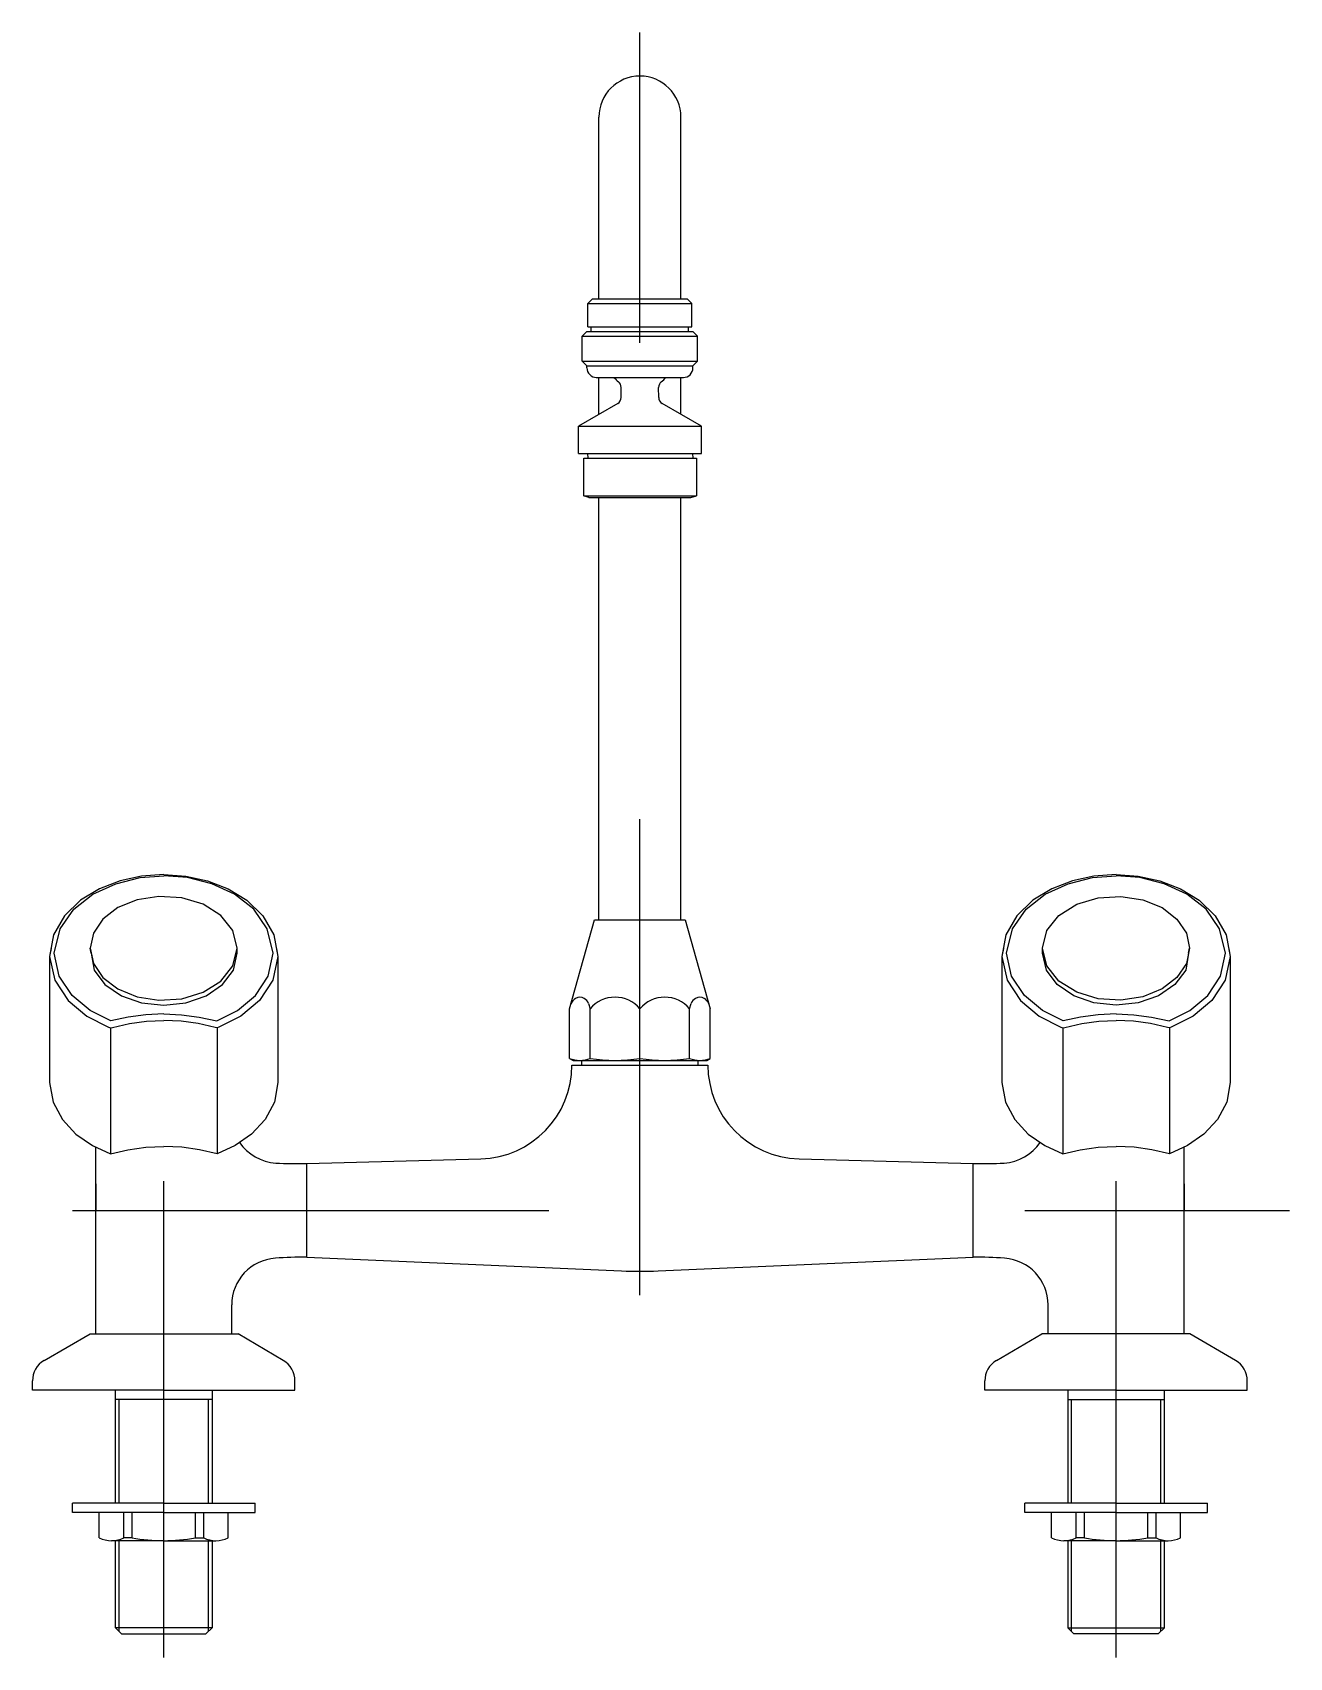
# Model space of a CAD drawing. Extents: x -67.018 to -66.754, y -21.728 to -21.387.
import ezdxf

# ---------------------------------------------------------------- set-up
doc = ezdxf.new("R2010")
doc.units = 0
doc.header["$LTSCALE"] = 0.2
doc.header["$MEASUREMENT"] = 0
doc.linetypes.add('AXES', pattern=[0.54, 0.3, -0.08, 0.08, -0.08])
doc.linetypes.add('CONTINU', pattern=[0])
doc.layers.get('0').update_dxf_attribs({"linetype": 'CONTINUOUS'})
doc.layers.add('DECA_EIXOS', color=5, linetype='AXES')

msp = doc.modelspace()

# ---------------------------------------------------------------- linework, layer by layer
at = {"linetype": 'CONTINU'}
for points in [[(-66.88134, -21.40448, 1), (-66.89856, -21.40448)], [(-66.90107, -21.45717, 0.415833), (-66.8991, -21.45915)], [(-66.8808, -21.45915, 0.415111), (-66.87883, -21.45718)], [(-66.8954, -21.45915, 0.046952), (-66.89444, -21.46008)], [(-66.89389, -21.46124, 0.230081), (-66.89444, -21.46008)], [(-66.88546, -21.46008, 0.229176), (-66.88601, -21.46124)], [(-66.88546, -21.46008, 0.046846), (-66.8845, -21.45915)], [(-66.89461, -21.46462, 0.267952), (-66.89387, -21.46334)], [(-66.886, -21.46334, 0.267941), (-66.88526, -21.46462)], [(-66.90345, -21.58954, 0.185622), (-66.90442, -21.59068)], [(-66.90166, -21.58954, 0.283666), (-66.90345, -21.58954)], [(-66.90071, -21.59061, 0.1769), (-66.90166, -21.58954)], [(-66.88995, -21.59173, 0.468794), (-66.90039, -21.59173)], [(-66.87951, -21.59173, 0.468795), (-66.88995, -21.59173)], [(-66.87824, -21.58954, 0.177018), (-66.87919, -21.59061)], [(-66.87645, -21.58954, 0.285004), (-66.87824, -21.58954)], [(-66.87548, -21.59068, 0.186176), (-66.87645, -21.58954)], [(-66.92337, -21.62322, 0.406441), (-66.90422, -21.60353)], [(-66.90471, -21.60213, 0.197191), (-66.90039, -21.60213)], [(-66.90039, -21.60213, 0.081682), (-66.88995, -21.60213)], [(-66.88995, -21.60213, 0.081683), (-66.87951, -21.60213)], [(-66.87951, -21.60213, 0.197179), (-66.87519, -21.60213)], [(-66.87568, -21.60354, 0.406298), (-66.85653, -21.62322)], [(-66.97401, -21.61976, 0.234074), (-66.96642, -21.6241)], [(-66.81347, -21.6241, 0.233984), (-66.80589, -21.61976)], [(-66.96642, -21.6241, 0.021164), (-66.95993, -21.62421)], [(-66.81997, -21.62421, 0.021164), (-66.81347, -21.6241)], [(-66.96651, -21.64409, 0.394247), (-66.97568, -21.65391)], [(-66.95993, -21.64389, 0.019586), (-66.96651, -21.64409)], [(-66.81339, -21.64409, 0.019585), (-66.81997, -21.64389)], [(-66.80422, -21.65391, 0.394238), (-66.81339, -21.64409)], [(-66.89379, -21.64676, 0.021681), (-66.88611, -21.64676)], [(-67.01505, -21.66558, 0.267943), (-67.01751, -21.66984)], [(-66.96239, -21.66984, 0.268008), (-66.96485, -21.66558)], [(-66.81505, -21.66558, 0.26797), (-66.81751, -21.66984)], [(-66.76239, -21.66984, 0.267966), (-66.76485, -21.66558)], [(-67.00348, -21.70281, 0.229745), (-66.99834, -21.70281)], [(-66.9966, -21.70281, 0.088888), (-66.98331, -21.70281)], [(-66.98156, -21.70281, 0.229731), (-66.97642, -21.70281)], [(-66.80348, -21.70281, 0.229728), (-66.79834, -21.70281)], [(-66.79659, -21.70281, 0.08888), (-66.7833, -21.70281)], [(-66.78156, -21.70281, 0.22973), (-66.77641, -21.70281)]]:
    msp.add_lwpolyline(points, format="xyb", dxfattribs=at)
for points in [[(-66.89856, -21.44262), (-66.89856, -21.40448)], [(-66.88134, -21.44262), (-66.88134, -21.40448)], [(-66.90087, -21.4436), (-66.89989, -21.44262)], [(-66.90087, -21.44852), (-66.90087, -21.4436)], [(-66.90087, -21.4436), (-66.87902, -21.4436)], [(-66.89989, -21.44262), (-66.88001, -21.44262)], [(-66.88001, -21.44262), (-66.87902, -21.4436)], [(-66.87902, -21.44852), (-66.87902, -21.4436)], [(-66.90206, -21.45049), (-66.90107, -21.44951)], [(-66.90206, -21.45571), (-66.90206, -21.45049)], [(-66.90206, -21.45049), (-66.87784, -21.45049)], [(-66.90107, -21.44951), (-66.87883, -21.44951)], [(-66.90087, -21.44852), (-66.87902, -21.44852)], [(-66.90019, -21.44951), (-66.90019, -21.44852)], [(-66.87971, -21.44951), (-66.87971, -21.44852)], [(-66.87883, -21.44951), (-66.87784, -21.45049)], [(-66.87784, -21.45571), (-66.87784, -21.45049)], [(-66.90206, -21.45571), (-66.90107, -21.45669)], [(-66.90206, -21.45571), (-66.87784, -21.45571)], [(-66.90107, -21.45717), (-66.90107, -21.45669)], [(-66.90107, -21.45669), (-66.87883, -21.45669)], [(-66.87883, -21.45669), (-66.87784, -21.45571)], [(-66.87883, -21.45718), (-66.87883, -21.45669)], [(-66.8991, -21.45915), (-66.8808, -21.45915)], [(-66.89856, -21.4669), (-66.89856, -21.45915)], [(-66.89387, -21.46334), (-66.89389, -21.46124)], [(-66.886, -21.46334), (-66.88601, -21.46124)], [(-66.88134, -21.46689), (-66.88134, -21.45915)], [(-66.89461, -21.46462), (-66.90287, -21.46939)], [(-66.877, -21.46939), (-66.88526, -21.46462)], [(-66.90287, -21.4751), (-66.90287, -21.46939)], [(-66.90287, -21.46939), (-66.877, -21.46939)], [(-66.877, -21.4751), (-66.877, -21.46939)], [(-66.90287, -21.4751), (-66.877, -21.4751)], [(-66.90092, -21.4751), (-66.90091, -21.4761)], [(-66.87887, -21.4751), (-66.87886, -21.4761)], [(-66.90175, -21.48398), (-66.90175, -21.4761)], [(-66.90175, -21.4761), (-66.87803, -21.4761)], [(-66.87803, -21.4761), (-66.87803, -21.48398)], [(-66.90065, -21.48437), (-66.90175, -21.48398)], [(-66.90175, -21.48398), (-66.87803, -21.48398)], [(-66.90065, -21.48437), (-66.87925, -21.48437)], [(-66.89856, -21.57303), (-66.89856, -21.48435)], [(-66.88134, -21.57303), (-66.88134, -21.48437)], [(-66.87925, -21.48437), (-66.87803, -21.48398)], [(-66.98995, -21.56352), (-66.99459, -21.56384), (-66.99913, -21.56483), (-67.00347, -21.56651), (-67.00743, -21.56894), (-67.01076, -21.57218), (-67.01307, -21.5762), (-67.01392, -21.58075)], [(-67.01293, -21.58006), (-67.0117, -21.57492), (-67.00885, -21.57079), (-67.00481, -21.56764), (-67.00002, -21.56545), (-66.99492, -21.56418), (-66.98995, -21.56381)], [(-66.98995, -21.56352), (-66.98531, -21.56384), (-66.98076, -21.56483), (-66.97643, -21.56651), (-66.97247, -21.56894), (-66.96914, -21.57218), (-66.96683, -21.5762), (-66.96598, -21.58075)], [(-66.96697, -21.58006), (-66.9682, -21.57492), (-66.97105, -21.57079), (-66.97509, -21.56764), (-66.97988, -21.56545), (-66.98498, -21.56418), (-66.98995, -21.56381)], [(-66.78995, -21.56352), (-66.79459, -21.56384), (-66.79913, -21.56483), (-66.80347, -21.56651), (-66.80743, -21.56894), (-66.81076, -21.57218), (-66.81307, -21.5762), (-66.81392, -21.58075)], [(-66.81293, -21.58006), (-66.8117, -21.57492), (-66.80885, -21.57079), (-66.80481, -21.56764), (-66.80002, -21.56545), (-66.79492, -21.56418), (-66.78995, -21.56381)], [(-66.78995, -21.56352), (-66.78531, -21.56384), (-66.78076, -21.56483), (-66.77643, -21.56651), (-66.77247, -21.56894), (-66.76914, -21.57218), (-66.76683, -21.5762), (-66.76598, -21.58075)], [(-66.76697, -21.58006), (-66.7682, -21.57492), (-66.77105, -21.57079), (-66.77509, -21.56764), (-66.77988, -21.56545), (-66.78498, -21.56418), (-66.78995, -21.56381)], [(-66.90471, -21.59173), (-66.89945, -21.57303)], [(-66.89945, -21.57303), (-66.88045, -21.57303)], [(-66.88045, -21.57303), (-66.87519, -21.59173)], [(-67.0136, -21.57903), (-67.01392, -21.58075)], [(-67.01392, -21.58075), (-67.01285, -21.58574), (-67.01005, -21.58998), (-67.0061, -21.59327), (-67.00155, -21.59558)], [(-67.01392, -21.58075), (-67.01392, -21.6072)], [(-67.00107, -21.59428), (-67.00542, -21.59209), (-67.00921, -21.58891), (-67.01191, -21.58486), (-67.01293, -21.58006)], [(-67.00519, -21.58001), (-67.0054, -21.57901)], [(-67.00519, -21.58001), (-67.00458, -21.58358), (-67.00229, -21.58663), (-66.99884, -21.58899), (-66.9946, -21.59048), (-66.98995, -21.59098), (-66.9853, -21.59048), (-66.98106, -21.58899), (-66.97761, -21.58663), (-66.97532, -21.58358), (-66.9745, -21.58006)], [(-66.97883, -21.59428), (-66.97448, -21.59209), (-66.97068, -21.58891), (-66.96799, -21.58486), (-66.96697, -21.58006)], [(-66.96598, -21.58075), (-66.96704, -21.58574), (-66.96985, -21.58998), (-66.97379, -21.59327), (-66.97835, -21.59558)], [(-66.9745, -21.58006), (-66.9745, -21.57901)], [(-66.9663, -21.57903), (-66.96598, -21.58075)], [(-66.96598, -21.58075), (-66.96598, -21.6072)], [(-66.8136, -21.57903), (-66.81392, -21.58075)], [(-66.81392, -21.58075), (-66.81285, -21.58574), (-66.81005, -21.58998), (-66.8061, -21.59327), (-66.80155, -21.59558)], [(-66.81392, -21.58075), (-66.81392, -21.6072)], [(-66.80107, -21.59428), (-66.80542, -21.59209), (-66.80921, -21.58891), (-66.81191, -21.58486), (-66.81293, -21.58006)], [(-66.8054, -21.58006), (-66.8054, -21.57901)], [(-66.77471, -21.58001), (-66.77532, -21.58358), (-66.77761, -21.58663), (-66.78106, -21.58899), (-66.7853, -21.59048), (-66.78995, -21.59098), (-66.7946, -21.59048), (-66.79884, -21.58899), (-66.80229, -21.58663), (-66.80458, -21.58358), (-66.8054, -21.58006)], [(-66.77883, -21.59428), (-66.77448, -21.59209), (-66.77068, -21.58891), (-66.76799, -21.58486), (-66.76697, -21.58006)], [(-66.76598, -21.58075), (-66.76704, -21.58574), (-66.76985, -21.58998), (-66.77379, -21.59327), (-66.77835, -21.59558)], [(-66.77471, -21.58001), (-66.7745, -21.57901)], [(-66.7663, -21.57903), (-66.76598, -21.58075)], [(-66.76598, -21.58075), (-66.76598, -21.6072)], [(-66.90071, -21.59061), (-66.90039, -21.59173)], [(-66.87951, -21.59173), (-66.87919, -21.59061)], [(-66.98995, -21.59279), (-66.9937, -21.59296), (-66.99741, -21.59345), (-67.00107, -21.59428)], [(-67.00071, -21.59562), (-66.99717, -21.59482), (-66.99358, -21.59434), (-66.98995, -21.59418)], [(-66.98995, -21.59279), (-66.9862, -21.59296), (-66.98248, -21.59345), (-66.97883, -21.59428)], [(-66.97918, -21.59562), (-66.98272, -21.59482), (-66.98632, -21.59434), (-66.98995, -21.59418)], [(-66.90471, -21.60213), (-66.90471, -21.59173)], [(-66.90039, -21.60213), (-66.90039, -21.59173)], [(-66.87951, -21.60213), (-66.87951, -21.59173)], [(-66.87519, -21.60213), (-66.87519, -21.59173)], [(-66.78995, -21.59279), (-66.7937, -21.59296), (-66.79741, -21.59345), (-66.80107, -21.59428)], [(-66.80071, -21.59562), (-66.79717, -21.59482), (-66.79358, -21.59434), (-66.78995, -21.59418)], [(-66.78995, -21.59279), (-66.7862, -21.59296), (-66.78248, -21.59345), (-66.77883, -21.59428)], [(-66.77918, -21.59562), (-66.78272, -21.59482), (-66.78632, -21.59434), (-66.78995, -21.59418)], [(-67.00155, -21.59558), (-67.00113, -21.59574)], [(-67.00113, -21.59574), (-67.00071, -21.59562)], [(-67.00113, -21.59574), (-67.00113, -21.62219)], [(-66.97876, -21.59574), (-66.97918, -21.59562)], [(-66.97835, -21.59558), (-66.97876, -21.59574)], [(-66.97876, -21.59574), (-66.97876, -21.62219)], [(-66.80155, -21.59558), (-66.80113, -21.59574)], [(-66.80113, -21.59574), (-66.80071, -21.59562)], [(-66.80113, -21.59574), (-66.80113, -21.62219)], [(-66.77876, -21.59574), (-66.77918, -21.59562)], [(-66.77835, -21.59558), (-66.77876, -21.59574)], [(-66.77876, -21.59574), (-66.77876, -21.62219)], [(-66.90471, -21.60213), (-66.90397, -21.60256)], [(-66.90422, -21.60353), (-66.87568, -21.60354)], [(-66.90397, -21.60256), (-66.87592, -21.60256)], [(-66.90215, -21.60354), (-66.90215, -21.60254)], [(-66.87774, -21.60354), (-66.87774, -21.60254)], [(-66.87592, -21.60256), (-66.87519, -21.60213)], [(-67.01392, -21.6072), (-67.01319, -21.61133), (-67.01124, -21.61498), (-67.00838, -21.61804), (-67.00492, -21.62043), (-67.00113, -21.62219)], [(-66.96598, -21.6072), (-66.9667, -21.61133), (-66.96866, -21.61498), (-66.97152, -21.61804), (-66.97498, -21.62043), (-66.97876, -21.62219)], [(-66.81392, -21.6072), (-66.81319, -21.61133), (-66.81124, -21.61498), (-66.80838, -21.61804), (-66.80492, -21.62043), (-66.80113, -21.62219)], [(-66.76598, -21.6072), (-66.7667, -21.61133), (-66.76866, -21.61498), (-66.77152, -21.61804), (-66.77498, -21.62043), (-66.77876, -21.62219)], [(-67.00422, -21.66), (-67.00422, -21.62076)], [(-67.00113, -21.62219), (-66.99746, -21.62132), (-66.99372, -21.6208), (-66.98995, -21.62063)], [(-66.97876, -21.62219), (-66.98243, -21.62132), (-66.98618, -21.6208), (-66.98995, -21.62063)], [(-66.80113, -21.62219), (-66.79746, -21.62132), (-66.79372, -21.6208), (-66.78995, -21.62063)], [(-66.77876, -21.62219), (-66.78243, -21.62132), (-66.78618, -21.6208), (-66.78995, -21.62063)], [(-66.77568, -21.66), (-66.77568, -21.62076)], [(-66.95993, -21.62421), (-66.92337, -21.62322)], [(-66.95993, -21.64389), (-66.95993, -21.62421)], [(-66.85653, -21.62322), (-66.81997, -21.62421)], [(-66.81997, -21.64389), (-66.81997, -21.62421)], [(-67.00422, -21.62845), (-67.00422, -21.63405)], [(-66.77568, -21.62845), (-66.77568, -21.63405)], [(-66.95993, -21.64389), (-66.89379, -21.64676)], [(-66.88611, -21.64676), (-66.81997, -21.64389)], [(-66.97568, -21.66), (-66.97568, -21.65391)], [(-66.80422, -21.66), (-66.80422, -21.65391)], [(-67.01505, -21.66558), (-67.00543, -21.66)], [(-67.00543, -21.66), (-66.97433, -21.66)], [(-66.96485, -21.66558), (-66.97433, -21.66)], [(-66.81505, -21.66558), (-66.80557, -21.66)], [(-66.77447, -21.66), (-66.80557, -21.66)], [(-66.76485, -21.66558), (-66.77447, -21.66)], [(-67.01751, -21.67181), (-67.01751, -21.66984)], [(-66.98995, -21.67181), (-67.01751, -21.67181)], [(-67.00011, -21.69553), (-67.00011, -21.67181)], [(-66.98995, -21.67181), (-66.96239, -21.67181)], [(-66.97979, -21.67181), (-66.97979, -21.69553)], [(-66.96239, -21.67181), (-66.96239, -21.66984)], [(-66.81751, -21.67181), (-66.81751, -21.66984)], [(-66.78995, -21.67181), (-66.81751, -21.67181)], [(-66.80011, -21.67181), (-66.80011, -21.69553)], [(-66.78995, -21.67181), (-66.76239, -21.67181)], [(-66.77979, -21.69553), (-66.77979, -21.67181)], [(-66.76239, -21.67181), (-66.76239, -21.66984)], [(-66.98995, -21.67378), (-67.00011, -21.67378)], [(-66.99933, -21.69553), (-66.99933, -21.67378)], [(-66.97979, -21.67378), (-66.98995, -21.67378)], [(-66.98058, -21.69553), (-66.98058, -21.67378)], [(-66.80011, -21.67378), (-66.78995, -21.67378)], [(-66.79932, -21.69553), (-66.79932, -21.67378)], [(-66.78995, -21.67378), (-66.77979, -21.67378)], [(-66.78057, -21.69553), (-66.78057, -21.67378)], [(-67.00914, -21.6975), (-67.00914, -21.69553)], [(-66.98995, -21.69553), (-67.00914, -21.69553)], [(-66.98995, -21.69553), (-66.97076, -21.69553)], [(-66.97076, -21.6975), (-66.97076, -21.69553)], [(-66.78995, -21.69553), (-66.80914, -21.69553)], [(-66.80914, -21.6975), (-66.80914, -21.69553)], [(-66.78995, -21.69553), (-66.77075, -21.69553)], [(-66.77075, -21.6975), (-66.77075, -21.69553)], [(-66.98995, -21.6975), (-67.00914, -21.6975)], [(-67.00348, -21.70281), (-67.00348, -21.6975)], [(-66.99834, -21.70281), (-66.99834, -21.6975)], [(-66.9966, -21.70281), (-66.9966, -21.6975)], [(-66.98995, -21.6975), (-66.97076, -21.6975)], [(-66.98331, -21.70281), (-66.98331, -21.6975)], [(-66.98156, -21.70281), (-66.98156, -21.6975)], [(-66.97642, -21.70281), (-66.97642, -21.6975)], [(-66.78995, -21.6975), (-66.80914, -21.6975)], [(-66.80348, -21.70281), (-66.80348, -21.6975)], [(-66.79834, -21.70281), (-66.79834, -21.6975)], [(-66.79659, -21.70281), (-66.79659, -21.6975)], [(-66.78995, -21.6975), (-66.77075, -21.6975)], [(-66.7833, -21.70281), (-66.7833, -21.6975)], [(-66.78156, -21.70281), (-66.78156, -21.6975)], [(-66.77641, -21.70281), (-66.77641, -21.6975)], [(-66.98995, -21.7034), (-67.00091, -21.7034)], [(-67.00011, -21.72169), (-67.00011, -21.70335)], [(-66.99933, -21.72247), (-66.99933, -21.70318)], [(-66.9966, -21.70281), (-66.99834, -21.70281)], [(-66.98995, -21.7034), (-66.97899, -21.7034)], [(-66.98331, -21.70281), (-66.98156, -21.70281)], [(-66.98058, -21.72247), (-66.98058, -21.70318)], [(-66.97979, -21.70335), (-66.97979, -21.72169)], [(-66.78995, -21.7034), (-66.80091, -21.7034)], [(-66.80011, -21.70335), (-66.80011, -21.72169)], [(-66.79932, -21.72247), (-66.79932, -21.70318)], [(-66.79659, -21.70281), (-66.79834, -21.70281)], [(-66.78995, -21.7034), (-66.77898, -21.7034)], [(-66.7833, -21.70281), (-66.78156, -21.70281)], [(-66.78057, -21.72247), (-66.78057, -21.70318)], [(-66.77978, -21.72169), (-66.77978, -21.70335)], [(-66.99881, -21.72299), (-67.00011, -21.72169)], [(-66.97979, -21.72169), (-67.00011, -21.72169)], [(-66.99881, -21.72299), (-66.98995, -21.72299)], [(-66.98995, -21.72299), (-66.98109, -21.72299)], [(-66.98109, -21.72299), (-66.97979, -21.72169)], [(-66.79881, -21.72299), (-66.80011, -21.72169)], [(-66.80011, -21.72169), (-66.77978, -21.72169)], [(-66.78995, -21.72299), (-66.79881, -21.72299)], [(-66.78109, -21.72299), (-66.78995, -21.72299)], [(-66.78109, -21.72299), (-66.77978, -21.72169)]]:
    msp.add_lwpolyline(points, dxfattribs=at)
for points in [[(-66.9745, -21.57901), (-66.97542, -21.57529), (-66.97796, -21.57212), (-66.9817, -21.56978), (-66.98618, -21.56842), (-66.99095, -21.56811), (-66.99556, -21.56883), (-66.9996, -21.57048), (-67.00274, -21.57288), (-67.00472, -21.57581), (-67.0054, -21.57901), (-67.00472, -21.58222), (-67.00274, -21.58515), (-66.9996, -21.58755), (-66.99556, -21.58919), (-66.99095, -21.58992), (-66.98618, -21.58961), (-66.9817, -21.58825), (-66.97796, -21.5859), (-66.97542, -21.58273)], [(-66.8054, -21.57901), (-66.80448, -21.57529), (-66.80194, -21.57212), (-66.7982, -21.56978), (-66.79371, -21.56842), (-66.78894, -21.56811), (-66.78434, -21.56883), (-66.7803, -21.57048), (-66.77716, -21.57288), (-66.77518, -21.57581), (-66.7745, -21.57901), (-66.77518, -21.58222), (-66.77716, -21.58515), (-66.7803, -21.58755), (-66.78434, -21.58919), (-66.78894, -21.58992), (-66.79371, -21.58961), (-66.7982, -21.58825), (-66.80194, -21.5859), (-66.80448, -21.58273)]]:
    msp.add_lwpolyline(points, close=True, dxfattribs=at)
at = {"layer": 'DECA_EIXOS'}
for points in [[(-66.88995, -21.65187), (-66.88995, -21.38673)], [(-66.98995, -21.72793), (-66.98995, -21.54532)], [(-66.78995, -21.72793), (-66.78995, -21.54532)], [(-67.00908, -21.63405), (-66.75353, -21.63405)]]:
    msp.add_lwpolyline(points, dxfattribs=at)

doc.saveas('drawing.dxf')
